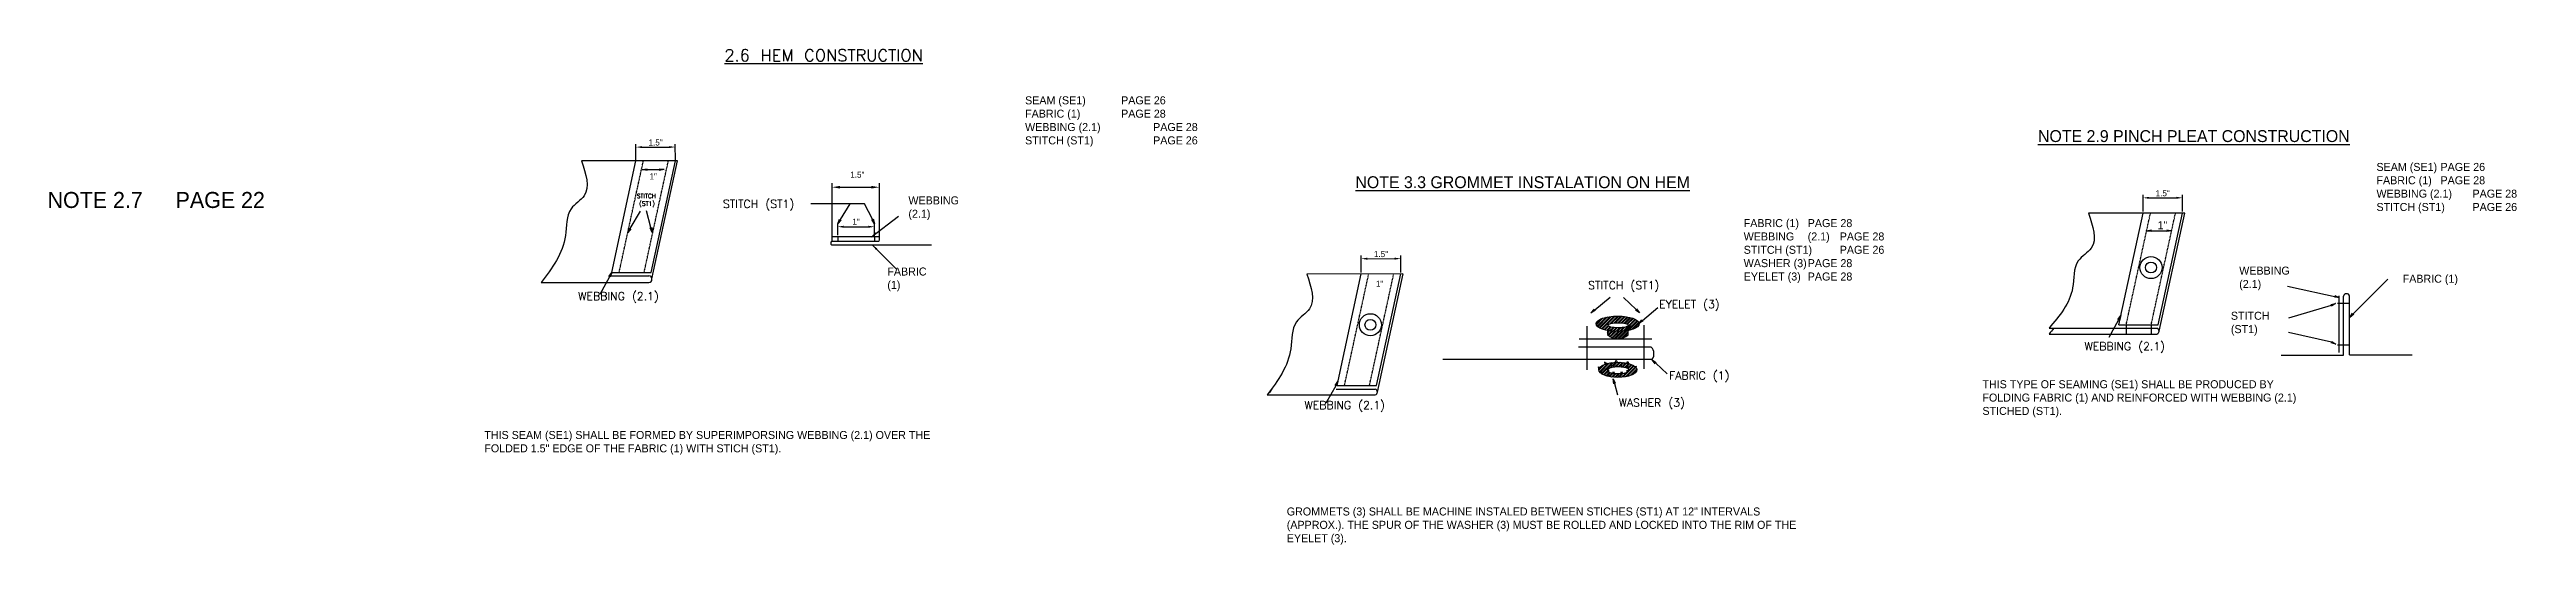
# Model space of a CAD drawing. Header units: inches. Extents: x -1914 to 19746, y -1697 to -663.
# Drawn here: x 7760 to 8777, y -1226 to -1022 of the extents above; entities that cross this region are included whole.
import ezdxf

# ---------------------------------------------------------------- set-up
doc = ezdxf.new("R2010")
doc.units = ezdxf.units.IN
doc.header["$MEASUREMENT"] = 0
doc.linetypes.add('HIDDEN', pattern=[0.375, 0.25, -0.125])
for name, color, linetype in [('DIMENSION', 7, 'Continuous'), ('GROMMET', 7, 'Continuous'), ('Object', 7, 'Continuous'), ('PEN1', 5, 'Continuous'), ('STECH', 7, 'HIDDEN'), ('TEXT', 7, 'Continuous')]:
    doc.layers.add(name, color=color, linetype=linetype)
doc.styles.add('style1', font='txt.shx')
pattern_1 = [(45, (8000.6518, -1103.7963), (-0.7071068, 0.7071068), []), (45, (8000.6518, -1103.2963), (-0.7071068, 0.7071068), [])]

# ---------------------------------------------------------------- blocks, each defined once
blk = doc.blocks.new('_OPEN')
at = {"color": 0, "linetype": 'ByBlock'}
for p, q in [((-1, 0.17), (0, 0)), ((0, 0), (-1, -0.17)), ((0, 0), (-1, 0))]:
    blk.add_line(p, q, dxfattribs=at)

msp = doc.modelspace()

# ---------------------------------------------------------------- hatches: boundary and pattern name
at = {"layer": 'GROMMET'}
h = msp.add_hatch(dxfattribs=at)
h.set_pattern_fill('STEEL', color=256, scale=8, style=0)
h.set_pattern_definition(pattern_1)
edge = h.paths.add_edge_path()
edge.add_ellipse((8406.34997, -1134.98792), major_axis=(-8.86882, 0), ratio=0.3557987052, start_angle=0, end_angle=360)
edge = h.paths.add_edge_path(flags=16)
edge.add_ellipse((8406.53418, -1135.61902), major_axis=(-4.21072, 0), ratio=0.2499996442, start_angle=0, end_angle=360)
h = msp.add_hatch(dxfattribs=at)
h.set_pattern_fill('STEEL', color=256, scale=8, style=0)
h.set_pattern_definition([(45, (6839.9091, 239.1379), (-0.7071068, 0.7071068), []), (45, (6839.9091, 239.6379), (-0.7071068, 0.7071068), [])])
edge = h.paths.add_edge_path()
edge.add_line((8410.67683, -1139.55544), (8410.64058, -1137.74958))
edge.add_ellipse((8406.34997, -1134.98792), major_axis=(-8.86882, 0), ratio=0.3557987052, start_angle=61.47942577, end_angle=118.93296646, ccw=False)
edge.add_line((8402.11533, -1137.7605), (8402.08227, -1139.47286))
edge.add_arc((8406.42682, -1134.59438), 6.53259, 228.31327437, 310.58579143)
h = msp.add_hatch(dxfattribs=at)
h.set_pattern_fill('STEEL', color=256, scale=8, style=0)
h.set_pattern_definition(pattern_1)
edge = h.paths.add_edge_path()
edge.add_ellipse((8406.39444, -1153.95547), major_axis=(-7.82543, 0), ratio=0.3979833832, start_angle=155.98077946, end_angle=194.03614859)
edge.add_ellipse((8406.39444, -1153.95547), major_axis=(-7.82543, 0), ratio=0.3979833832, start_angle=194.03614859, end_angle=201.59008166)
edge.add_ellipse((8406.39444, -1153.95547), major_axis=(-7.82543, 0), ratio=0.3979833832, start_angle=201.59008166, end_angle=235.667824)
edge.add_ellipse((8406.39444, -1153.95547), major_axis=(-7.82543, 0), ratio=0.3979833832, start_angle=235.667824, end_angle=242.03865019)
edge.add_ellipse((8406.39444, -1153.95547), major_axis=(-7.82543, 0), ratio=0.3979833832, start_angle=242.03865019, end_angle=271.81511405)
edge.add_ellipse((8406.39444, -1153.95547), major_axis=(-7.82543, 0), ratio=0.3979833832, start_angle=271.81511405, end_angle=278.19781629)
edge.add_ellipse((8406.39444, -1153.95547), major_axis=(-7.82543, 0), ratio=0.3979833832, start_angle=278.19781629, end_angle=305.22186549)
edge.add_ellipse((8406.39444, -1153.95547), major_axis=(-7.82543, 0), ratio=0.3979833832, start_angle=305.22186549, end_angle=313.61026758)
edge.add_ellipse((8406.39444, -1153.95547), major_axis=(-7.82543, 0), ratio=0.3979833832, start_angle=313.61026758, end_angle=342.99542309)
edge.add_ellipse((8406.39444, -1153.95547), major_axis=(-7.82543, 0), ratio=0.3979833832, start_angle=342.99542309, end_angle=353.5235101)
edge.add_ellipse((8406.39444, -1153.95547), major_axis=(-7.82543, 0), ratio=0.3979833832, start_angle=353.5235101, end_angle=388.88364904)
edge.add_line((8399.54247, -1155.45982), (8399.71277, -1154.83076))
edge.add_line((8399.71277, -1154.83076), (8399.93397, -1155.7129))
edge.add_ellipse((8406.39444, -1153.95547), major_axis=(-7.82543, 0), ratio=0.3979833832, start_angle=34.35328947, end_angle=60.08101087)
edge.add_line((8402.49131, -1156.65481), (8402.60842, -1155.98509))
edge.add_line((8402.60842, -1155.98509), (8403.1001, -1156.78044))
edge.add_ellipse((8406.39444, -1153.95547), major_axis=(-7.82543, 0), ratio=0.3979833832, start_angle=65.10361769, end_angle=91.56935796)
edge.add_line((8406.60875, -1157.06869), (8406.75822, -1156.3348))
edge.add_line((8406.75822, -1156.3348), (8407.05869, -1157.05862))
edge.add_ellipse((8406.39444, -1153.95547), major_axis=(-7.82543, 0), ratio=0.3979833832, start_angle=94.86932481, end_angle=120.98427573)
edge.add_line((8410.42299, -1156.62546), (8410.54074, -1156.07709))
edge.add_line((8410.54074, -1156.07709), (8410.89733, -1156.5026))
edge.add_ellipse((8406.39444, -1153.95547), major_axis=(-7.82543, 0), ratio=0.3979833832, start_angle=125.12889225, end_angle=150.25506283)
edge.add_line((8413.18881, -1155.50064), (8413.23256, -1154.87638))
edge.add_line((8413.23256, -1154.87638), (8413.54226, -1155.22316))
edge = h.paths.add_edge_path(flags=16)
edge.add_spline(control_points=[(8410.67096, -1153.60259), (8410.68449, -1153.61964), (8410.6977, -1153.63738), (8410.75988, -1153.72697), (8410.80365, -1153.80988), (8410.8628, -1153.99788), (8410.87698, -1154.1029), (8410.86474, -1154.30924), (8410.83875, -1154.40901), (8410.77603, -1154.55344), (8410.74634, -1154.60553), (8410.71391, -1154.65283)], knot_values=[2.9718711977, 2.9718711977, 2.9718711977, 2.9718711977, 2.9961324867, 2.9961324867, 3.0894499873, 3.0894499873, 3.1827674878, 3.1827674878, 3.2760849884, 3.2760849884, 3.3376625338, 3.3376625338, 3.3376625338, 3.3376625338], degree=3, periodic=0)
edge.add_spline(control_points=[(8410.71391, -1154.65283), (8410.69719, -1154.67721), (8410.67974, -1154.70032), (8410.59511, -1154.80392), (8410.52199, -1154.86987), (8410.37028, -1154.9844), (8410.2914, -1155.0334), (8410.20822, -1155.07792)], knot_values=[2.7054839022, 2.7054839022, 2.7054839022, 2.7054839022, 2.7372238573, 2.7372238573, 2.8555395838, 2.8555395838, 2.9718711977, 2.9718711977, 2.9718711977, 2.9718711977], degree=3, periodic=0)
edge.add_spline(control_points=[(8410.20822, -1155.07792), (8410.18261, -1155.09162), (8410.1566, -1155.1049), (8409.98352, -1155.18968), (8409.8234, -1155.25101), (8409.41389, -1155.38008), (8409.15255, -1155.44255), (8408.72001, -1155.52214), (8408.5657, -1155.54659), (8408.40636, -1155.56815)], knot_values=[2.0670533552, 2.0670533552, 2.0670533552, 2.0670533552, 2.1028615192, 2.1028615192, 2.3015146544, 2.3015146544, 2.5671919923, 2.5671919923, 2.7054839022, 2.7054839022, 2.7054839022, 2.7054839022], degree=3, periodic=0)
edge.add_spline(control_points=[(8408.40636, -1155.56815), (8408.15047, -1155.60279), (8407.88164, -1155.62999), (8407.60205, -1155.64965), (8407.59914, -1155.64985), (8407.59622, -1155.65005)], knot_values=[1.8426196536, 1.8426196536, 1.8426196536, 1.8426196536, 2.0647124174, 2.0647124174, 2.0670533552, 2.0670533552, 2.0670533552, 2.0670533552], degree=3, periodic=0)
edge.add_spline(control_points=[(8407.59622, -1155.65005), (8407.0604, -1155.68739), (8406.49608, -1155.69538), (8405.63576, -1155.6611), (8405.32889, -1155.639), (8405.03515, -1155.60766)], knot_values=[1.1674128661, 1.1674128661, 1.1674128661, 1.1674128661, 1.5972775991, 1.5972775991, 1.8426196536, 1.8426196536, 1.8426196536, 1.8426196536], degree=3, periodic=0)
edge.add_spline(control_points=[(8405.03515, -1155.60766), (8404.81142, -1155.5838), (8404.5953, -1155.55459), (8404.32649, -1155.50957), (8404.26395, -1155.49843), (8404.20251, -1155.4868)], knot_values=[0.9226823711, 0.9226823711, 0.9226823711, 0.9226823711, 1.1095459874, 1.1095459874, 1.1674128661, 1.1674128661, 1.1674128661, 1.1674128661], degree=3, periodic=0)
edge.add_spline(control_points=[(8404.20251, -1155.4868), (8404.05115, -1155.45815), (8403.90639, -1155.42651), (8403.57605, -1155.34305), (8403.39785, -1155.28842), (8403.07147, -1155.16381), (8402.92327, -1155.09451), (8402.72242, -1154.96854), (8402.66047, -1154.92428), (8402.59863, -1154.87142), (8402.5962, -1154.86932), (8402.59376, -1154.86721)], knot_values=[0.2805834066, 0.2805834066, 0.2805834066, 0.2805834066, 0.4231304645, 0.4231304645, 0.6235444011, 0.6235444011, 0.8239583377, 0.8239583377, 0.9187851977, 0.9187851977, 0.9226823711, 0.9226823711, 0.9226823711, 0.9226823711], degree=3, periodic=0)
edge.add_spline(control_points=[(8402.59376, -1154.86721), (8402.537, -1154.818), (8402.4825, -1154.76257), (8402.39159, -1154.64418), (8402.35362, -1154.58416), (8402.32233, -1154.51679)], knot_values=[0.1156721281, 0.1156721281, 0.1156721281, 0.1156721281, 0.2066018147, 0.2066018147, 0.2805834066, 0.2805834066, 0.2805834066, 0.2805834066], degree=3, periodic=0)
edge.add_spline(control_points=[(8402.32233, -1154.51679), (8402.31351, -1154.49781), (8402.30522, -1154.47824), (8402.26265, -1154.36635), (8402.24165, -1154.262), (8402.24165, -1154.15678), (8402.24165, -1154.12142), (8402.24392, -1154.08607), (8402.262, -1153.94421), (8402.29651, -1153.84398), (8402.38616, -1153.67257), (8402.4406, -1153.60049), (8402.49899, -1153.53763), (8402.49965, -1153.53692), (8402.5003, -1153.53622)], knot_values=[6.0538951192, 6.0538951192, 6.0538951192, 6.0538951192, 6.0747403873, 6.0747403873, 6.1695672473, 6.1695672473, 6.1695672473, 6.2014292299, 6.2014292299, 6.2995850271, 6.2995850271, 6.3977408243, 6.3977408243, 6.3988574353, 6.3988574353, 6.3988574353, 6.3988574353], degree=3, periodic=0)
edge.add_line((8402.5003, -1153.53622), (8402.50478, -1152.808))
edge.add_line((8402.50478, -1152.808), (8402.80338, -1153.29429))
edge.add_spline(control_points=[(8402.80338, -1153.29429), (8402.89281, -1153.23938), (8402.98727, -1153.19162), (8403.24509, -1153.07849), (8403.41742, -1153.0189), (8403.68331, -1152.94346), (8403.76374, -1152.9225), (8403.84671, -1152.90261)], knot_values=[5.4764900919, 5.4764900919, 5.4764900919, 5.4764900919, 5.607028911, 5.607028911, 5.8114297888, 5.8114297888, 5.895843436, 5.895843436, 5.895843436, 5.895843436], degree=3, periodic=0)
edge.add_line((8403.84671, -1152.90261), (8404.20597, -1151.86743))
edge.add_line((8404.20597, -1151.86743), (8404.80178, -1152.73306))
edge.add_spline(control_points=[(8404.80178, -1152.73306), (8405.11791, -1152.69301), (8405.45263, -1152.66408), (8406.26717, -1152.62321), (8406.75415, -1152.6218), (8407.22739, -1152.64259)], knot_values=[4.5381654625, 4.5381654625, 4.5381654625, 4.5381654625, 4.8092415057, 4.8092415057, 5.1815349878, 5.1815349878, 5.1815349878, 5.1815349878], degree=3, periodic=0)
edge.add_line((8407.22739, -1152.64259), (8407.66414, -1151.83066))
edge.add_line((8407.66414, -1151.83066), (8408.01844, -1152.69958))
edge.add_spline(control_points=[(8408.01844, -1152.69958), (8408.31575, -1152.72984), (8408.60027, -1152.76948), (8409.07151, -1152.85601), (8409.26618, -1152.8994), (8409.62773, -1152.99753), (8409.79453, -1153.05211), (8410.0591, -1153.15966), (8410.16334, -1153.20865), (8410.26154, -1153.26513)], knot_values=[3.5525539349, 3.5525539349, 3.5525539349, 3.5525539349, 3.7994639493, 3.7994639493, 3.9924055588, 3.9924055588, 4.1853471683, 4.1853471683, 4.3257710889, 4.3257710889, 4.3257710889, 4.3257710889], degree=3, periodic=0)
edge.add_line((8410.26154, -1153.26513), (8410.37979, -1152.56549))
edge.add_line((8410.37979, -1152.56549), (8410.67096, -1153.60259))

# ---------------------------------------------------------------- linework, layer by layer
at = {"layer": 'DIMENSION'}
for p, q in [((8018.6581, -1067.86922), (7978.97682, -1067.93189)), ((7991.47773, -1113.8958), (8001.48532, -1067.89634)), ((8007.72922, -1113.8958), (8017.74239, -1067.87067)), ((8008.10071, -1116.52302), (8018.68578, -1067.86918)), ((8006.12378, -1071.48675), (8011.08798, -1071.48675)), ((8084.70627, -1098.50828), (8084.70627, -1093.77829)), ((8087.20627, -1095.02829), (8097.34572, -1095.02829)), ((8099.84572, -1098.75752), (8099.84572, -1093.77829)), ((8640.15124, -1089.39347), (8600.46997, -1089.45614)), ((8612.97087, -1135.42005), (8622.97846, -1089.42059)), ((8626.46355, -1096.65828), (8632.76141, -1096.71072)), ((8629.22236, -1135.42005), (8639.23553, -1089.39492)), ((8629.59385, -1138.04727), (8640.17892, -1089.39343)), ((7962.39252, -1118.05356), (8006.85577, -1118.05356)), ((7991.47072, -1115.28731), (8006.78953, -1115.28731)), ((7991.47773, -1113.8958), (8007.72922, -1113.8958)), ((8317.78256, -1114.45993), (8278.10128, -1114.5226)), ((8290.60219, -1160.48651), (8300.60978, -1114.48705)), ((8306.85368, -1160.48651), (8316.86685, -1114.46138)), ((8307.22517, -1163.11373), (8317.81024, -1114.45989)), ((8584.20798, -1136.8576), (8628.67124, -1136.8576)), ((8584.20798, -1139.23693), (8628.67124, -1139.23693)), ((8612.97087, -1135.42005), (8629.22236, -1135.42005)), ((8261.8393, -1164.30339), (8306.30255, -1164.30339)), ((8290.20267, -1161.92406), (8306.30255, -1161.92406)), ((8290.60219, -1160.48651), (8306.85368, -1160.48651))]:
    msp.add_line(p, q, dxfattribs=at)
for points in [[(7978.97682, -1067.93189), (7980.11445, -1082.28979), (7974.78557, -1087.6144), (7972.44086, -1098.68961), (7962.39252, -1118.05356)], [(8600.46997, -1089.45614), (8601.60759, -1103.81404), (8596.27871, -1109.13865), (8593.934, -1120.21386), (8584.20798, -1136.8576)], [(8278.10128, -1114.5226), (8279.23891, -1128.8805), (8273.91003, -1134.20511), (8271.56532, -1145.28032), (8261.8393, -1164.30339)]]:
    msp.add_spline(points, degree=3, dxfattribs=at)
for points in [[(8586.20528, -1136.8576), (8585.54752, -1137.65419), (8584.87775, -1138.44556), (8584.20798, -1139.23693)], [(8263.8366, -1161.92406), (8263.17884, -1162.72064), (8262.50907, -1163.51202), (8261.8393, -1164.30339)]]:
    msp.add_open_spline(points, degree=3, dxfattribs=at)
for points in [[(8087.20627, -1094.61163), (8087.20627, -1095.44496), (8084.70627, -1095.02829)], [(8097.34572, -1094.61163), (8097.34572, -1095.44496), (8099.84572, -1095.02829)]]:
    msp.add_solid(points, dxfattribs=at)
at = {"layer": 'GROMMET'}
for p, q in [((8402.11533, -1137.7605), (8402.08227, -1139.47286)), ((8410.67683, -1139.55544), (8410.64058, -1137.74958)), ((8398.61895, -1153.60418), (8398.48704, -1152.71879)), ((8398.48704, -1152.71879), (8398.91113, -1153.04467)), ((8399.54247, -1155.45982), (8399.71277, -1154.83076)), ((8399.71277, -1154.83076), (8399.93397, -1155.7129)), ((8400.92747, -1150.79258), (8400.99685, -1151.7005)), ((8401.88117, -1151.41124), (8400.92747, -1150.79258)), ((8402.32233, -1154.51679), (8402.512, -1154.00562)), ((8402.49131, -1156.65481), (8402.60842, -1155.98509)), ((8402.5003, -1153.53622), (8402.50478, -1152.808)), ((8402.50478, -1152.808), (8402.80338, -1153.29429)), ((8402.512, -1154.00562), (8402.59376, -1154.86721)), ((8402.60842, -1155.98509), (8403.1001, -1156.78044)), ((8403.84671, -1152.90261), (8404.20597, -1151.86743)), ((8404.20251, -1155.4868), (8404.65907, -1154.62829)), ((8404.20597, -1151.86743), (8404.80178, -1152.73306)), ((8404.65907, -1154.62829), (8405.03515, -1155.60766)), ((8405.2786, -1150.8729), (8405.7229, -1150.05036)), ((8405.7229, -1150.05036), (8406.14657, -1150.84264)), ((8406.60875, -1157.06869), (8406.75822, -1156.3348)), ((8406.75822, -1156.3348), (8407.05869, -1157.05862)), ((8407.22739, -1152.64259), (8407.66414, -1151.83066)), ((8407.59622, -1155.65005), (8407.91771, -1154.62829)), ((8407.66414, -1151.83066), (8408.01844, -1152.69958)), ((8407.91771, -1154.62829), (8408.40636, -1155.56815)), ((8410.06359, -1151.20464), (8410.58325, -1150.51797)), ((8410.20822, -1155.07792), (8410.26348, -1154.11921)), ((8410.26154, -1153.26513), (8410.37979, -1152.56549)), ((8410.26348, -1154.11921), (8410.71391, -1154.65283)), ((8410.37979, -1152.56549), (8410.67096, -1153.60259)), ((8410.42299, -1156.62546), (8410.54074, -1156.07709)), ((8410.54074, -1156.07709), (8410.89733, -1156.5026)), ((8410.58325, -1150.51797), (8410.8079, -1151.38366)), ((8413.18881, -1155.50064), (8413.23256, -1154.87638)), ((8413.23256, -1154.87638), (8413.54226, -1155.22316)), ((8414.05869, -1152.57744), (8413.67084, -1152.80949)), ((8413.98623, -1153.20012), (8414.05869, -1152.57744))]:
    msp.add_line(p, q, dxfattribs=at)
for centre, radius in [((8626.2579, -1111.83141), 4.55), ((8626.2579, -1111.83141), 2.25), ((8304.38408, -1135.43236), 4.55), ((8304.38408, -1135.43236), 2.25)]:
    msp.add_circle(centre, radius, dxfattribs=at)
for centre, major_axis, ratio in [((8406.34997, -1134.98792), (-8.86882, 0), 0.3557987052), ((8406.53418, -1135.61902), (-4.21072, 0), 0.2499996442), ((8406.39444, -1153.95547), (-7.82543, 0), 0.3979833832)]:
    msp.add_ellipse(centre, major_axis=major_axis, ratio=ratio, dxfattribs=at)
msp.add_open_spline([(8402.24165, -1154.15678), (8402.24165, -1154.262), (8402.26265, -1154.36635), (8402.33245, -1154.5498), (8402.3801, -1154.62921), (8402.48465, -1154.76537), (8402.54168, -1154.82273), (8402.66047, -1154.92428), (8402.72242, -1154.96854), (8402.92327, -1155.09451), (8403.07147, -1155.16381), (8403.39785, -1155.28842), (8403.57605, -1155.34305), (8403.96212, -1155.44059), (8404.16991, -1155.48334), (8404.86478, -1155.59972), (8405.39766, -1155.65162), (8406.49906, -1155.6955), (8407.06655, -1155.6873), (8408.05392, -1155.61788), (8408.48222, -1155.5659), (8409.15255, -1155.44255), (8409.41389, -1155.38008), (8409.8234, -1155.25101), (8409.98352, -1155.18968), (8410.24248, -1155.06283), (8410.34713, -1155.00188), (8410.52199, -1154.86987), (8410.59511, -1154.80392), (8410.71447, -1154.6578), (8410.76318, -1154.58304), (8410.83875, -1154.40901), (8410.86474, -1154.30924), (8410.87698, -1154.1029), (8410.8628, -1153.99788), (8410.80365, -1153.80988), (8410.75988, -1153.72697), (8410.66118, -1153.58476), (8410.60626, -1153.52479), (8410.49158, -1153.41921), (8410.4316, -1153.37346), (8410.2403, -1153.2458), (8410.10078, -1153.1766), (8409.79453, -1153.05211), (8409.62773, -1152.99753), (8409.26618, -1152.8994), (8409.07151, -1152.85601), (8408.41933, -1152.73625), (8407.91718, -1152.6798), (8406.86819, -1152.62178), (8406.32225, -1152.62044), (8405.38408, -1152.66752), (8404.98453, -1152.70504), (8404.24476, -1152.81174), (8403.90499, -1152.88056), (8403.41742, -1153.0189), (8403.24509, -1153.07849), (8402.96171, -1153.20284), (8402.84514, -1153.26392), (8402.65224, -1153.39435), (8402.57242, -1153.45857), (8402.4406, -1153.60049), (8402.38616, -1153.67257), (8402.29651, -1153.84398), (8402.262, -1153.94421), (8402.24392, -1154.08607), (8402.24165, -1154.12142), (8402.24165, -1154.15678)], degree=3, knots=[0, 0, 0, 0, 0.09482686, 0.09482686, 0.18965372, 0.18965372, 0.28448058, 0.28448058, 0.3793074401, 0.3793074401, 0.5797213766, 0.5797213766, 0.7801353132, 0.7801353132, 0.9805492497, 0.9805492497, 1.4127549206, 1.4127549206, 1.8449605914, 1.8449605914, 2.2053452651, 2.2053452651, 2.471022603, 2.471022603, 2.6696757382, 2.6696757382, 2.8218155162, 2.8218155162, 2.9401312426, 2.9401312426, 3.0334487432, 3.0334487432, 3.1267662437, 3.1267662437, 3.2200837443, 3.2200837443, 3.3134012448, 3.3134012448, 3.4067187453, 3.4067187453, 3.5000362459, 3.5000362459, 3.6929778554, 3.6929778554, 3.8859194649, 3.8859194649, 4.0788610744, 4.0788610744, 4.4946600095, 4.4946600095, 4.9104589446, 4.9104589446, 5.2356813419, 5.2356813419, 5.5609037391, 5.5609037391, 5.7653046169, 5.7653046169, 5.9290480959, 5.9290480959, 6.0550117302, 6.0550117302, 6.1531675274, 6.1531675274, 6.2513233246, 6.2513233246, 6.2831853072, 6.2831853072, 6.2831853072, 6.2831853072], dxfattribs=at)
at = {"layer": 'Object', "ltscale": 0.015}
for p, q in [((8082.23332, -1102.49436), (8123.35353, -1102.49436)), ((8393.67134, -1136.02083), (8393.67134, -1153.96045)), ((8417.15872, -1135.6323), (8417.15872, -1153.57192))]:
    msp.add_line(p, q, dxfattribs=at)
at = {"layer": 'Object'}
for p, q in [((8082.35465, -1101.00534), (8101.85465, -1101.00534)), ((8705.62286, -1147.95602), (8705.62286, -1123.69535)), ((8708.18526, -1147.82842), (8708.18526, -1123.56775)), ((8334.17269, -1149.65359), (8420.59727, -1149.65359)), ((8420.2085, -1144.60211), (8390.2085, -1144.60211)), ((8420.43496, -1141.38343), (8390.43496, -1141.38343)), ((8679.89422, -1147.95602), (8705.62286, -1147.95602)), ((8708.18526, -1147.82842), (8733.9139, -1147.82842))]:
    msp.add_line(p, q, dxfattribs=at)
for centre, radius, start, end in [((8082.59593, -1101.77445), 0.80607, 107.41749782, 243.26572124), ((8006.72161, -1116.67285), 1.38721, 275.54988631, 87.19387264), ((8706.9189, -1123.92966), 1.31706, 15.94937442, 169.75238945)]:
    msp.add_arc(centre, radius, start, end, dxfattribs=at)
at = {"layer": 'Object', "ltscale": 0.015}
msp.add_arc((8417.34481, -1147.3632), 3.97798, 324.84669159, 43.95505405, dxfattribs=at)
at = {"layer": 'PEN1'}
for p, q in [((8101.86069, -1099.13328), (8082.36069, -1099.13328)), ((8703.903, -1146.83236), (8703.903, -1123.48066))]:
    msp.add_line(p, q, dxfattribs=at)
at = {"layer": 'STECH', "ltscale": 0.015}
for p, q in [((7994.53745, -1113.8958), (8004.54608, -1067.89151)), ((8004.84672, -1113.8958), (8014.8589, -1067.87522)), ((8616.03059, -1135.42005), (8626.03923, -1089.41576)), ((8626.33986, -1135.42005), (8636.35204, -1089.39947)), ((8293.66191, -1160.48651), (8303.67054, -1114.48222)), ((8303.97118, -1160.48651), (8313.98336, -1114.46593))]:
    msp.add_line(p, q, dxfattribs=at)
at = {"layer": 'STECH'}
for p, q in [((8084.70627, -1098.88978), (8084.70627, -1101.00534)), ((8099.84572, -1098.88978), (8099.84572, -1101.00534)), ((8703.23817, -1126.49382), (8707.96999, -1126.49382)), ((8704.34718, -1126.49382), (8705.62286, -1126.49382)), ((8703.23817, -1143.66222), (8707.96999, -1143.66222))]:
    msp.add_line(p, q, dxfattribs=at)
at = {"layer": 'TEXT'}
for p, q in [((8001.48532, -1067.89634), (8001.47439, -1060.97887)), ((8003.97636, -1062.22492), (8015.23344, -1062.20714)), ((8017.74239, -1067.87067), (8017.73146, -1060.95319)), ((8082.36069, -1100.71333), (8082.36069, -1077.12444)), ((8101.86069, -1100.71333), (8101.86069, -1077.12444)), ((7999.13528, -1095.74228), (8003.29981, -1088.6405)), ((8007.68823, -1095.40689), (8005.78988, -1088.52185)), ((8089.86562, -1085.57885), (8073.64572, -1085.57885)), ((8085.61069, -1078.74944), (8098.61069, -1078.74944)), ((8085.77971, -1092.09077), (8089.86562, -1085.57885)), ((8095.73848, -1085.6125), (8089.86562, -1085.57885)), ((8099.00691, -1091.9627), (8095.73848, -1085.6125)), ((8622.97747, -1088.79559), (8622.96655, -1081.87812)), ((8625.46852, -1083.12417), (8636.7256, -1083.10639)), ((8639.23454, -1088.76992), (8639.22362, -1081.85244)), ((8098.5683, -1099.13328), (8109.73984, -1090.62307)), ((8108.76308, -1112.36393), (8098.96053, -1102.49436)), ((8300.60879, -1113.86205), (8300.59786, -1106.94457)), ((8303.09983, -1108.19062), (8314.35691, -1108.17285)), ((8316.86586, -1113.83638), (8316.85494, -1106.9189)), ((7990.58786, -1115.68693), (7986.5355, -1122.88363)), ((8723.94895, -1116.65658), (8709.59186, -1130.86446)), ((8396.84829, -1129.26132), (8403.18002, -1123.9994)), ((8413.90972, -1129.09449), (8408.72351, -1124.18421)), ((8416.56793, -1133.5926), (8422.89966, -1128.33067)), ((8682.54433, -1119.51015), (8703.903, -1124.18416)), ((8700.52781, -1127.41597), (8683.0121, -1132.73532)), ((8612.90066, -1133.44366), (8608.8483, -1140.64036)), ((8700.67518, -1142.60925), (8682.94972, -1138.6565)), ((8405.00887, -1159.61238), (8406.25073, -1164.34621)), ((8422.03732, -1151.2342), (8426.78447, -1155.5907)), ((8290.08289, -1160.57432), (8286.03053, -1167.77102))]:
    msp.add_line(p, q, dxfattribs=at)
at = {"layer": 'TEXT', "ltscale": 0.015}
for p, q in [((8616.03059, -1135.42005), (8616.03059, -1139.23693)), ((8626.33986, -1135.42005), (8626.33986, -1139.23693))]:
    msp.add_line(p, q, dxfattribs=at)
at = {"layer": 'TEXT'}
for centre, radius, start, end in [((8406.42477, -1134.80761), 6.37353, 227.05206166, 311.84700414), ((8628.36554, -1138.04727), 1.22832, 284.41123533, 75.58876467), ((8305.99685, -1163.11373), 1.22832, 284.41123533, 75.58876467)]:
    msp.add_arc(centre, radius, start, end, dxfattribs=at)
for points in [[(8003.9757, -1061.80825), (8003.97702, -1062.64158), (8001.47637, -1062.22886)], [(8015.23278, -1061.79047), (8015.2341, -1062.6238), (8017.73344, -1062.20319)], [(8085.61069, -1079.2911), (8085.61069, -1078.20777), (8082.36069, -1078.74944)], [(8098.61069, -1079.2911), (8098.61069, -1078.20777), (8101.86069, -1078.74944)], [(8625.46786, -1082.7075), (8625.46918, -1083.54083), (8622.96852, -1083.12811)], [(8636.72494, -1082.68972), (8636.72626, -1083.52305), (8639.22559, -1083.10244)], [(8100.80656, -1097.94424), (8100.29994, -1097.2826), (8098.5683, -1099.13328)], [(8101.01789, -1103.97451), (8100.42663, -1104.56176), (8098.96053, -1102.49436)], [(8303.09918, -1107.77396), (8303.10049, -1108.60729), (8300.59984, -1108.19457)], [(8314.35626, -1107.75618), (8314.35757, -1108.58951), (8316.85691, -1108.1689)]]:
    msp.add_solid(points, dxfattribs=at)

# ---------------------------------------------------------------- block references
at = {"layer": 'DIMENSION', "xscale": 2, "yscale": 2, "zscale": 2, "rotation": 180}
for p in [(8004.12378, -1071.48675), (8624.46355, -1096.65828)]:
    msp.add_blockref('_OPEN', p, dxfattribs=at)
at = {"layer": 'DIMENSION', "xscale": 2, "yscale": 2, "zscale": 2}
for p in [(8013.08798, -1071.48675), (8634.76141, -1096.71072)]:
    msp.add_blockref('_OPEN', p, dxfattribs=at)
at = {"layer": 'TEXT', "yscale": 2, "zscale": 2}
for p, xscale, rotation in [((7998.11293, -1097.46124), 2.000000000000045, 239.2579103211373), ((8008.13735, -1097.35581), 2.000000000000104, 282.976933005789), ((8084.70627, -1093.77829), 2.000000000000164, 237.5392716084963), ((8099.84572, -1093.77829), 1.99999999999996, 294.7970851863379), ((7991.47773, -1113.8958), 1.999999999999991, 63.5809080993745), ((8395.30224, -1130.53007), 2.00000000000005, 219.3734973823844), ((8415.30224, -1130.53007), 2.000000000000007, 314.1277901173744), ((8702.37679, -1126.65357), 2.000000000000007, 22.40829021790862), ((8703.903, -1124.18416), 2.000000000000007, 347.5613240060517), ((8415.02188, -1134.86134), 2.00000000000005, 219.3734973823844), ((8613.79053, -1131.65253), 1.999999999999991, 63.5809080993745), ((8708.26983, -1132.3652), 2.000000000000007, 228.6224885519886), ((8420.5766, -1149.86807), 1.999999999999934, 136.9164976046315), ((8702.50295, -1143.4212), 2.000000000000007, 336.0479193936745), ((8290.97276, -1158.7832), 1.999999999999991, 63.5809080993745), ((8404.51964, -1157.67314), 1.999999999999934, 104.1589490103913)]:
    msp.add_blockref('_OPEN', p, dxfattribs=dict(at, xscale=xscale, rotation=rotation))

# ---------------------------------------------------------------- texts
at = {"layer": 'DIMENSION', "attachment_point": 5}
for insert, char_height in [((8008.59822, -1074.31832), 2.5), ((8092.27599, -1092.94496), 2.5), ((8630.96605, -1094.40697), 3.3), ((8308.14917, -1118.52444), 2.5)]:
    msp.add_mtext('1"', dxfattribs=dict(at, insert=insert, char_height=char_height))
at = {"layer": 'DIMENSION', "linetype": 'Continuous', "char_height": 3.3, "attachment_point": 1}
for s, insert, width in [('\\PWEBBING (2.1)', (8113.85029, -1077.01857), 12.4869507), ('FABRIC (1)', (8105.16048, -1111.82514), 15.2229492), ('WEBBING (2.1)', (8662.63905, -1111.45208), 19.9441576), ('FABRIC (1)', (8730.04386, -1114.7861), 24.3140945), ('STITCH (ST1)', (8659.20593, -1130.05221), 19.9441576)]:
    msp.add_mtext(s, dxfattribs=dict(at, insert=insert, width=width))
at = {"layer": 'TEXT', "ltscale": 0.015, "style": 'style1'}
for s, height, p in [('STITCH', 1.791136, (8001.83242, -1083.24861)), ('(ST1)', 1.791136, (8002.84634, -1086.36094)), ('STITCH (ST1)', 3.3, (8037.36082, -1087.27155)), ('STITCH (ST1)', 3.3, (8394.12297, -1120.79192)), ('WEBBING (2.1)', 3.3, (7977.68401, -1125.2887)), ('EYELET (3)', 3.3, (8423.40121, -1128.62947)), ('WEBBING (2.1)', 3.3, (8598.8436, -1145.9253)), ('FABRIC (1)', 3.3, (8427.53586, -1157.9709)), ('WEBBING (2.1)', 3.3, (8277.17904, -1170.17609)), ('WASHER (3)', 3.3, (8406.77243, -1169.15259))]:
    msp.add_text(s, height=height, dxfattribs=at).set_placement(p)
at = {"layer": 'TEXT', "attachment_point": 1}
for s, insert, char_height, width in [('\\pt58.9526;{\\Ftxt.shx|c1;\\C0; \\H1.212x;             \\Ftxt.shx|c0;\\H1.225x;\\L2.6 HEM CONSTRUCTION\\H0.8163x;\\l  }', (7988.67113, -1021.96914), 3.3, 200.7927946), ('SEAM (SE1)^I^IPAGE 26\\PFABRIC (1)^I ^IPAGE 28\\PWEBBING (2.1)^I^IPAGE 28\\PSTITCH (ST1)^I^IPAGE 26', (8161.9581, -1041.30118), 3.3, 210.3834797), ('\\pt91.8192;{\\C0;     \\H1.485x;   \\LNOTE 2.9 PINCH PLEAT CONSTRUCTION}', (8568.07061, -1055.23817), 3.3, 196.0566207), ('\\pt83.472;{\\C0;          \\H1.633x; \\LNOTE 3.3 GROMMET INSTALATION ON HEM}', (8285.21135, -1074.23427), 3, 222.0911383), ('SEAM (SE1)^IPAGE 26\\PFABRIC (1)^IPAGE 28\\PWEBBING (2.1)^IPAGE 28\\PSTITCH (ST1)^IPAGE 26', (8719.24439, -1068.73995), 3.3, 210.3834797), ('NOTE 2.7^IPAGE 22', (7758.86591, -1080.69793), 6.6, 210.3834797), ('FABRIC (1)^IPAGE 28\\PWEBBING^I(2.1)^IPAGE 28\\PSTITCH (ST1)^IPAGE 26\\PWASHER (3)^IPAGE 28\\PEYELET (3)^IPAGE 28', (8458.29548, -1091.87653), 3.3, 210.3834797), ('\\pt91.8192;{\\H1x;\\C0;THIS TYPE OF SEAMING (SE1) SHALL BE PRODUCED BY FOLDING FABRIC (1) AND REINFORCED WITH WEBBING (2.1) STICHED (ST1).\\C256;}', (8556.74584, -1158.26062), 3.3, 137.8039044), ('\\pt58.9526;{\\H1x;\\C0;THIS SEAM (SE1) SHALL BE FORMED BY SUPERIMPORSING WEBBING (2.1) OVER THE FOLDED 1.5" EDGE OF THE FABRIC (1) WITH STICH (ST1).  \\C256;}', (7938.97137, -1179.16441), 3.3, 184.1531673), ('\\pt91.8192;{\\C0;GROMMETS (3) SHALL BE MACHINE INSTALED BETWEEN STICHES (ST1) AT 12" INTERVALS (APPROX.). THE SPUR OF THE WASHER (3) MUST BE ROLLED AND LOCKED INTO THE RIM OF THE EYELET (3).}', (8269.87169, -1210.68514), 3.3, 210.3834797)]:
    msp.add_mtext(s, dxfattribs=dict(at, insert=insert, char_height=char_height, width=width))
at = {"layer": 'TEXT', "char_height": 2.5, "attachment_point": 5, "rotation": 0.09048413}
for insert in [(8009.60194, -1060.34103), (8631.0941, -1081.24028), (8308.72541, -1106.30674)]:
    msp.add_mtext('1.5"', dxfattribs=dict(at, insert=insert))
at = {"layer": 'TEXT', "insert": (8092.77302, -1073.58755), "char_height": 2.5, "attachment_point": 5}
msp.add_mtext('1.5"', dxfattribs=at)

doc.saveas('drawing.dxf')
